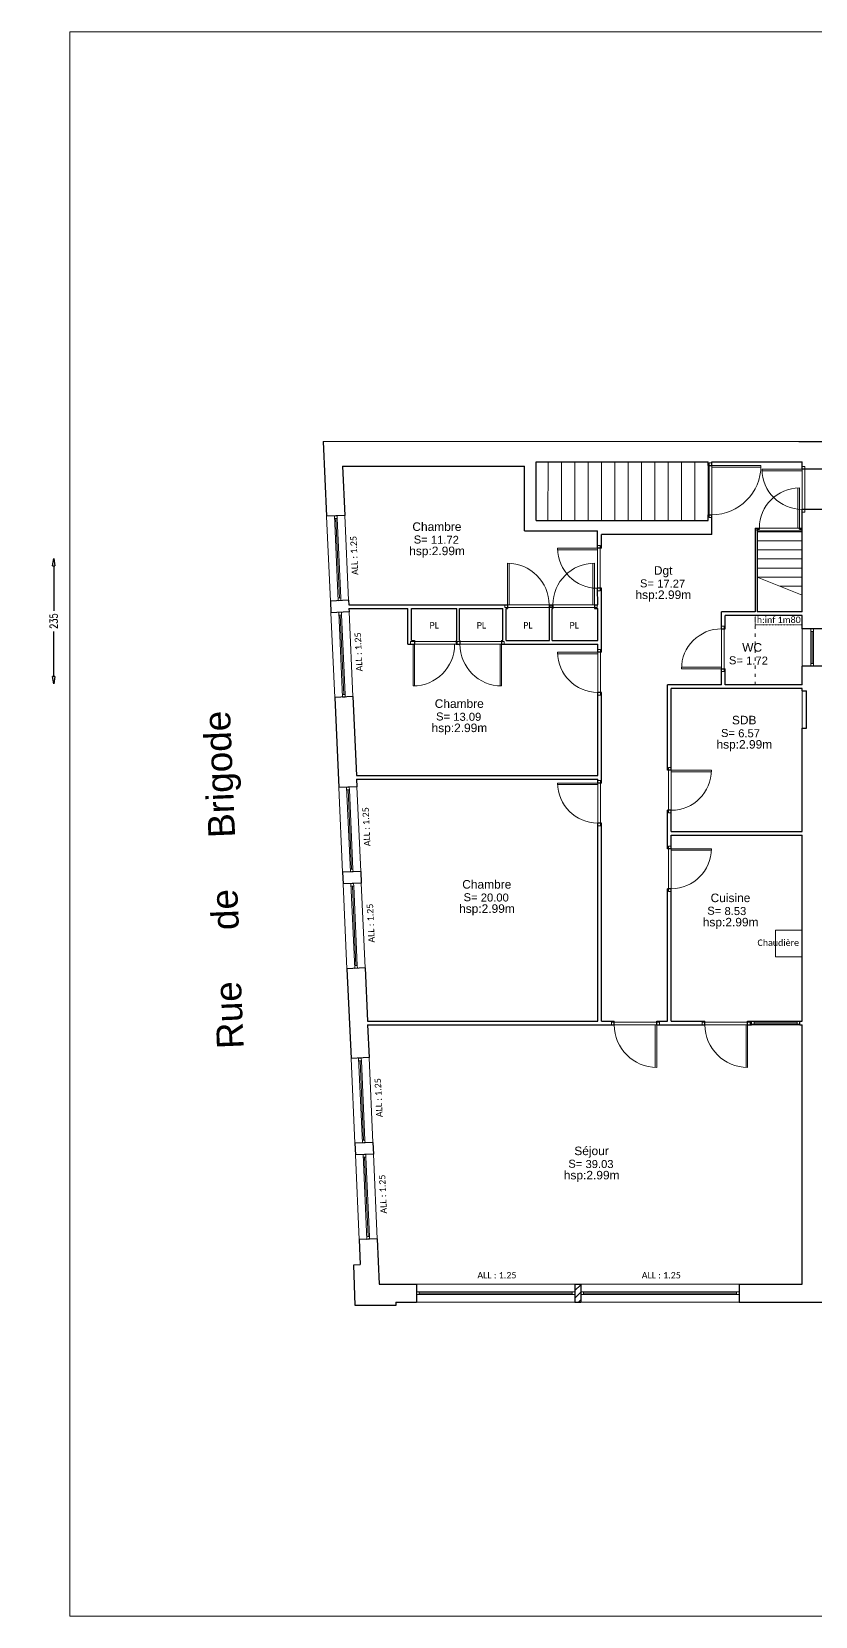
# Model space of a CAD drawing. Header units: millimetres. Extents: x -14819 to 43195, y -10328 to 20814.
# Drawn here: x 0 to 1468, y 4294 to 7264 of the extents above; entities that cross this region are included whole.
import ezdxf
from ezdxf.enums import TextEntityAlignment as Align

# ---------------------------------------------------------------- set-up
doc = ezdxf.new("R2010")
doc.units = ezdxf.units.MM
doc.header["$PDMODE"] = 3
for name, pattern in [('ACAD_ISO03W100', [30, 12, -18]), ('Chemin', [0.5, 0.3, -0.2]), ('Cotation', [0.2, 0.1, -0.1])]:
    doc.linetypes.add(name, pattern=pattern)
for name, color, linetype, lineweight in [('05 - Menuiserie', 150, 'Continuous', 5), ('41 - Côtes Intérieures', 71, 'Continuous', 9), ('_cadre100', 7, 'Continuous', 15), ('_Texte', 7, 'Continuous', 15), ('Escalier', 8, 'Continuous', 18), ('Etiq_Affectation', 7, 'Continuous', 0), ('Etiq_Num_appart', 7, 'Continuous', 0), ('Etiq_Surface', 7, 'Continuous', 0), ('Etiq_Typologie', 7, 'Continuous', 0), ('Etiquette', 7, 'Continuous', 13), ('hauteur inf1.8m', 11, 'Continuous', 0), ('Menuiserie', 250, 'Continuous', 9), ('Menuiserie_cps', 7, 'Continuous', 15), ('MG_gaz', 40, 'Continuous', 13), ('MR_topo', 7, 'Continuous', 5), ('Mur_coupe', 7, 'Continuous', 25), ('Mur_projeté', 8, 'ACAD_ISO03W100', 18), ('Mur_vu', 8, 'Continuous', 18)]:
    doc.layers.add(name, color=color, linetype=linetype, lineweight=lineweight)
doc.layers.add('10 - Hachures', color=7, linetype='Continuous', lineweight=18, true_color=0x646464)
for name, color, linetype, lineweight, plot in [('_mur_fantome', 2, 'Continuous', 0, False), ('Etiq_Adresse', 7, 'Continuous', 0, False), ('Etiq_Mesure_ou_non', 7, 'Continuous', 0, False), ('Menuiserie_seuil', 8, 'Continuous', 9, False)]:
    doc.layers.add(name, color=color, linetype=linetype, lineweight=lineweight, plot=plot)
doc.styles.add('Arial 1.0', font='arial.ttf', dxfattribs={"width": 0.99, "height": 0.2})
doc.styles.add('CR_Cot', font='simplex.shx', dxfattribs={"width": 0.8})
doc.styles.add('Legend', font='calibri.ttf')
doc.styles.get("Standard").update_dxf_attribs({"font": 'arial.ttf'})
doc.dimstyles.get("Standard").update_dxf_attribs({"dimtxt": 14, "dimasz": 14, "dimexe": 0.18, "dimexo": 0.0625, "dimgap": 5, "dimtad": 0, "dimtoh": 1, "dimdec": 0, "dimzin": 0, "dimdsep": 46, "dimtxsty": 'CR_Cot', "dimblk": 'CLOSEDBLANK', "dimcen": 0, "dimse1": 1, "dimse2": 1, "dimadec": 0, "dimazin": 0, "dimtfac": 1, "dimtdec": 0, "dimtofl": 0, "dimtmove": 0, "dimatfit": 3, "dimfxl": 1, "dimtolj": 1, "dimtzin": 0, "dimarcsym": 0})

# ---------------------------------------------------------------- blocks, each defined once
blk = doc.blocks.new('Fenetre_297')
blk.add_lwpolyline([(0.05, 0.05), (0.05, 0), (0, 0), (0, 0.05), (2.97, 0.05), (2.97, 0), (2.92, 0), (2.92, 0.05), (2.92, 0.025), (0.05, 0.025), (0.05, 0), (2.92, 0)])
blk = doc.blocks.new('Fenetre_159')
blk.add_lwpolyline([(0.05, 0.05), (0.05, 0), (0, 0), (0, 0.05), (1.59, 0.05), (1.59, 0), (1.54, 0), (1.54, 0.05), (1.54, 0.025), (0.05, 0.025), (0.05, 0), (1.54, 0)])
blk = doc.blocks.new('Porte_Simple_Droite_75')
at = {"layer": 'Menuiserie_cps', "color": 1, "lineweight": 9}
for points in [[(0, 0), (0, 0.75)], [(0.03, 0.75), (0.03, 0), (0, 0)]]:
    blk.add_lwpolyline(points, dxfattribs=at)
at = {"layer": 'Menuiserie_cps', "lineweight": 9}
blk.add_arc((0, 0), 0.75, 0, 90, dxfattribs=at)
at = {"layer": 'Menuiserie_seuil'}
blk.add_lwpolyline([(-0.05, 0), (0.8, 0), (0.8, -0.05), (-0.05, -0.05)], close=True, dxfattribs=at)
blk = doc.blocks.new('Fenetre_70')
blk.add_lwpolyline([(0.05, 0.05), (0.05, 0), (0, 0), (0, 0.05), (0.7, 0.05), (0.7, 0), (0.65, 0), (0.65, 0.05), (0.65, 0.025), (0.05, 0.025), (0.05, 0), (0.65, 0)])
blk = doc.blocks.new('Etiquette_Copro')
at = {"layer": 'Etiq_Adresse'}
blk.add_attdef('ADRESSE', text='', height=0.16, rotation=0.0292, dxfattribs=at).set_placement((0.047, -0.725), align=Align.CENTER)
at = {"layer": 'Etiq_Affectation'}
blk.add_attdef('AFFECTATION', text='', height=0.16, rotation=0.0292, dxfattribs=at).set_placement((0.044, -0.07), align=Align.CENTER)
at = {"layer": 'Etiq_Mesure_ou_non'}
blk.add_attdef('MESURE', text='', height=0.16, rotation=0.0292, dxfattribs=at).set_placement((0.043, 0.616), align=Align.CENTER)
at = {"layer": 'Etiq_Num_appart'}
blk.add_attdef('NUMERO_APPARTEMENT', text='', height=0.16, rotation=0.0292, dxfattribs=at).set_placement((0.047, -0.525), align=Align.CENTER)
at = {"layer": 'Etiq_Surface'}
blk.add_text('S=', height=0.15, rotation=0.0292, dxfattribs=at).set_placement((-0.391, -0.307))
blk.add_attdef('SURFACE', text='', height=0.15, rotation=0.0292, dxfattribs=at).set_placement((-0.068, -0.358), align=Align.BOTTOM_LEFT)
at = {"layer": 'Etiq_Typologie'}
blk.add_attdef('TYPOLOGIE', text='', height=0.16, rotation=0.0292, dxfattribs=at).set_placement((0.047, -0.925), align=Align.CENTER)
blk = doc.blocks.new('Porte_Simple_Droite_78')
at = {"layer": 'Menuiserie_cps', "color": 1, "lineweight": 9}
for points in [[(0, 0), (0, 0.78)], [(0.03, 0.78), (0.03, 0), (0, 0)]]:
    blk.add_lwpolyline(points, dxfattribs=at)
at = {"layer": 'Menuiserie_cps', "lineweight": 9}
blk.add_arc((0, 0), 0.78, 0, 90, dxfattribs=at)
at = {"layer": 'Menuiserie_seuil'}
blk.add_lwpolyline([(-0.05, 0), (0.83, 0), (0.83, -0.05), (-0.05, -0.05)], close=True, dxfattribs=at)
blk = doc.blocks.new('Porte_Simple_Droite_92')
at = {"layer": 'Menuiserie_cps', "color": 1, "lineweight": 9}
for points in [[(0, 0), (0, 0.92)], [(0.03, 0.92), (0.03, 0), (0, 0)]]:
    blk.add_lwpolyline(points, dxfattribs=at)
at = {"layer": 'Menuiserie_cps', "lineweight": 9}
blk.add_arc((0, 0), 0.92, 0, 90, dxfattribs=at)
at = {"layer": 'Menuiserie_seuil'}
blk.add_lwpolyline([(-0.05, 0), (0.97, 0), (0.97, -0.05), (-0.05, -0.05)], close=True, dxfattribs=at)
blk = doc.blocks.new('Fenetre_91')
blk.add_lwpolyline([(0.05, 0.05), (0.05, 0), (0, 0), (0, 0.05), (0.91, 0.05), (0.91, 0), (0.86, 0), (0.86, 0.05), (0.86, 0.025), (0.05, 0.025), (0.05, 0), (0.86, 0)])
blk = doc.blocks.new('Porte_Simple_Droite_80')
at = {"layer": 'Menuiserie_cps', "color": 1, "lineweight": 9}
for points in [[(0, 0), (0, 0.8)], [(0.03, 0.8), (0.03, 0), (0, 0)]]:
    blk.add_lwpolyline(points, dxfattribs=at)
at = {"layer": 'Menuiserie_cps', "lineweight": 9}
blk.add_arc((0, 0), 0.8, 0, 90, dxfattribs=at)
at = {"layer": 'Menuiserie_seuil'}
blk.add_lwpolyline([(-0.05, 0), (0.85, 0), (0.85, -0.05), (-0.05, -0.05)], close=True, dxfattribs=at)
blk = doc.blocks.new('_ClosedBlank')
at = {"color": 0, "linetype": 'ByBlock', "lineweight": -2}
for p, q in [((-1, 0.17), (0, 0)), ((-1, 0.17), (-1, -0.17)), ((0, 0), (-1, -0.17))]:
    blk.add_line(p, q, dxfattribs=at)
blk = doc.blocks.new('*D733')
at = {"layer": '41 - Côtes Intérieures', "color": 0, "lineweight": -2, "transparency": 16777216}
for p, q in [((41.2, 6262.8), (41.2, 6178.7)), ((41.2, 6055.8), (41.2, 6139.9))]:
    blk.add_line(p, q, dxfattribs=at)
at = {"layer": 'Defpoints', "color": 0, "transparency": 16777216}
for p in [(41.2, 6276.8), (7705.4, 6276.8), (0, 6041.8)]:
    blk.add_point(p, dxfattribs=at)
at = {"layer": '41 - Côtes Intérieures', "color": 0, "lineweight": -2, "transparency": 16777216, "xscale": 14, "yscale": 14, "zscale": 14}
for p, rotation in [((41.2, 6276.8), 90), ((41.2, 6041.8), 270)]:
    blk.add_blockref('_ClosedBlank', p, dxfattribs=dict(at, rotation=rotation))
at = {"layer": '41 - Côtes Intérieures', "color": 0, "transparency": 16777216, "insert": (41.2, 6159.3), "char_height": 14, "attachment_point": 5, "rotation": 90, "style": 'CR_Cot'}
blk.add_mtext('\\A1;235', dxfattribs=at)

msp = doc.modelspace()

# ---------------------------------------------------------------- hatches: boundary and pattern name
at = {"layer": '10 - Hachures'}
h = msp.add_hatch(dxfattribs=at)
h.set_pattern_fill('_USER', color=256, scale=10, angle=45, pattern_type=0)
h.set_pattern_definition([(45, (-30368.971, 161.545), (-7.0710678, 7.0710678), [])])
h.paths.add_polyline_path([(1028.75, 4916.84), (1017.75, 4916.84), (1017.75, 4882.84), (1028.75, 4882.84)], flags=17)

# ---------------------------------------------------------------- linework, layer by layer
at = {"layer": '_cadre100', "flags": 128}
msp.add_lwpolyline([(71.5, 4294.08), (4271.5, 4294.08), (4271.5, 7264.08), (71.5, 7264.08)], close=True, dxfattribs=at)
at = {"layer": '_mur_fantome', "flags": 128}
msp.add_lwpolyline([(546.27, 6495.84), (1437.44, 6495.84)], dxfattribs=at)
at = {"layer": 'Escalier', "flags": 128}
for points in [[(967.44, 6458.05), (967.36, 6348.06)], [(992.44, 6458.03), (992.36, 6348.04)], [(1017.44, 6458.02), (1017.36, 6348.02)], [(1042.44, 6458), (1042.36, 6348)], [(1067.44, 6457.98), (1067.36, 6347.99)], [(1092.44, 6457.96), (1092.36, 6347.97)], [(1117.44, 6457.95), (1117.36, 6347.95)], [(1142.44, 6457.93), (1142.36, 6347.93)], [(1167.44, 6457.91), (1167.36, 6347.92)], [(1192.44, 6457.89), (1192.36, 6347.9)], [(1217.44, 6457.88), (1217.36, 6347.88)], [(1242.44, 6457.86), (1242.36, 6347.86)], [(1267.44, 6457.84), (1267.36, 6347.85)], [(1359.44, 6326.84), (1443.44, 6326.84)], [(1359.44, 6309.84), (1443.44, 6309.84)], [(1359.44, 6292.84), (1443.44, 6292.84)], [(1359.44, 6275.84), (1443.44, 6275.84)], [(1359.44, 6258.84), (1443.44, 6258.84)], [(1359.44, 6241.84), (1443.44, 6241.84)], [(1359.44, 6241.84), (1443.44, 6207.84)], [(1401.44, 6224.84), (1443.44, 6224.84)]]:
    msp.add_lwpolyline(points, dxfattribs=at)
for points in [[(945.44, 6402.96, 0, 0, 0), (1242.4, 6402.75, 20, 0, 0), (1267.4, 6402.73, 0, 0, 0)], [(1401.44, 6326.84, 0, 0, 0), (1401.44, 6241.84, 20, 0, 0), (1401.44, 6224.84, 0, 0, 0)]]:
    msp.add_lwpolyline(points, format="xyseb", dxfattribs=at)
at = {"layer": 'hauteur inf1.8m', "linetype": 'Cotation', "ltscale": 4, "flags": 128}
for points in [[(1355.44, 6152.51), (1355.44, 6169.84)], [(1355.44, 6152.51), (1443.44, 6152.51)]]:
    msp.add_lwpolyline(points, dxfattribs=at)
at = {"layer": 'MG_gaz', "flags": 128}
for points in [[(1393.44, 5579.84), (1443.44, 5579.84)], [(1393.44, 5529.84), (1393.44, 5579.84)], [(1393.44, 5529.84), (1443.44, 5529.84)]]:
    msp.add_lwpolyline(points, dxfattribs=at)
at = {"layer": 'Mur_coupe'}
msp.add_line((1437.44, 6495.84), (1827.44, 6495.84), dxfattribs=at)
at = {"layer": 'Mur_coupe', "flags": 128}
for points, elevation in [([(546.27, 6495.84), (552.57, 6355.84)], -195), ([(582.36, 6449.84), (586.52, 6357.4)], -195), ([(586.52, 6357.4), (552.57, 6355.84)], -10.3), ([(593.66, 6198.54), (559.71, 6196.97)], -10.3), ([(559.71, 6196.97), (560.7, 6174.99)], -195), ([(593.66, 6198.54), (594.05, 6189.84)], -195), ([(594.37, 6182.84), (594.65, 6176.56)], -195), ([(594.65, 6176.56), (560.7, 6174.99)], -10.3), ([(601.79, 6017.82), (567.83, 6016.25)], -10.3), ([(567.83, 6016.25), (575.42, 5847.48)], -195), ([(601.79, 6017.82), (608.44, 5869.84)], -195), ([(608.76, 5862.84), (609.38, 5849.04)], -195), ([(609.38, 5849.04), (575.42, 5847.48)], 11.11), ([(616.52, 5690.18), (582.57, 5688.61)], 11.11), ([(582.57, 5688.61), (583.55, 5666.63)], -195), ([(616.52, 5690.18), (617.51, 5668.2)], -195), ([(617.51, 5668.2), (583.55, 5666.63)], 11.11), ([(624.65, 5509.46), (590.69, 5507.9)], 11.11), ([(590.69, 5507.9), (598.26, 5339.59)], -195), ([(624.65, 5509.46), (629.13, 5409.84)], -195), ([(629.44, 5402.84), (632.22, 5341.16)], -195), ([(605.4, 5180.72), (606.39, 5158.75)], -195), ([(639.36, 5182.29), (640.35, 5160.31)], -195), ([(613.53, 5000.01), (615.63, 4953.23)], -195), ([(647.49, 5001.58), (651.3, 4916.84)], -195)]:
    msp.add_lwpolyline(points, dxfattribs=dict(at, elevation=elevation))
for points in [[(582.36, 6449.84), (923.45, 6449.84)], [(923.52, 6328.84), (923.45, 6449.84)], [(945.44, 6457.84), (1267.44, 6457.84)], [(945.44, 6348.07), (945.44, 6457.84)], [(1267.44, 6450.84), (1267.44, 6457.84)], [(1267.44, 6450.84), (1274.44, 6450.84)], [(1274.44, 6457.84), (1443.44, 6457.84)], [(1274.44, 6450.84), (1274.44, 6457.84)], [(1443.44, 6443.84), (1443.44, 6457.84)], [(1481.44, 6443.84), (1443.44, 6443.84)], [(1267.41, 6347.85), (1267.44, 6358.84)], [(1267.44, 6358.84), (1274.44, 6358.84)], [(1274.35, 6321.84), (1274.44, 6358.84)], [(1481.44, 6368.84), (1443.44, 6368.84)], [(1443.44, 6333.84), (1443.44, 6368.84)], [(923.52, 6328.84), (1060.36, 6328.84)], [(945.44, 6348.07), (1267.41, 6347.85)], [(1060.35, 6295.84), (1060.36, 6328.84)], [(1274.41, 6347.84), (1274.44, 6347.84)], [(1355.44, 6333.84), (1363.44, 6333.84)], [(1355.44, 6333.84), (1355.44, 6176.84)], [(1359.44, 6331.84), (1363.44, 6331.84)], [(1359.44, 6331.84), (1359.44, 6176.84)], [(1363.44, 6331.84), (1363.44, 6333.84)], [(1438.44, 6333.84), (1443.44, 6333.84)], [(1438.44, 6331.84), (1438.44, 6333.84)], [(1438.44, 6331.84), (1443.44, 6331.84)], [(1443.44, 6176.84), (1443.44, 6331.84)], [(1067.35, 6295.84), (1067.35, 6321.84)], [(1274.35, 6321.84), (1067.35, 6321.84)], [(1067.35, 6295.84), (1060.35, 6295.84)], [(1060.44, 6189.84), (1060.35, 6220.84)], [(1067.35, 6220.84), (1060.35, 6220.84)], [(1067.44, 6100.84), (1067.35, 6220.84)], [(594.05, 6189.84), (891.44, 6189.84)], [(594.37, 6182.84), (704.44, 6182.84)], [(704.44, 6115.84), (704.44, 6182.84)], [(711.44, 6182.84), (796.44, 6182.84)], [(711.44, 6122.84), (711.44, 6182.84)], [(796.44, 6122.84), (796.44, 6182.84)], [(801.44, 6182.84), (882.94, 6182.84)], [(801.44, 6122.84), (801.44, 6182.84)], [(882.94, 6122.84), (882.94, 6182.84)], [(888.94, 6182.84), (891.44, 6182.84)], [(888.94, 6122.84), (888.94, 6182.84)], [(891.44, 6189.84), (891.44, 6182.84)], [(969.44, 6189.84), (976.44, 6189.84)], [(969.44, 6189.84), (969.44, 6182.84)], [(969.44, 6182.84), (970.44, 6182.84)], [(970.44, 6122.84), (970.44, 6182.84)], [(975.44, 6182.84), (976.44, 6182.84)], [(975.44, 6122.84), (975.44, 6182.84)], [(976.44, 6189.84), (976.44, 6182.84)], [(1054.44, 6189.84), (1060.44, 6189.84)], [(1054.44, 6189.84), (1054.44, 6182.84)], [(1054.44, 6182.84), (1060.44, 6182.84)], [(1060.44, 6122.84), (1060.44, 6182.84)], [(1355.44, 6176.84), (1292.44, 6176.84)], [(1292.44, 6144.84), (1292.44, 6176.84)], [(1443.44, 6169.84), (1299.44, 6169.84)], [(1299.44, 6144.84), (1299.44, 6169.84)], [(1443.44, 6176.84), (1359.44, 6176.84)], [(1443.44, 6144.97), (1443.44, 6169.84)], [(711.44, 6122.84), (717.44, 6122.84)], [(717.44, 6122.84), (717.44, 6115.84)], [(795.44, 6122.84), (796.44, 6122.84)], [(795.44, 6122.84), (795.44, 6115.84)], [(801.44, 6122.84), (802.44, 6122.84)], [(802.44, 6122.84), (802.44, 6115.84)], [(880.44, 6122.84), (882.94, 6122.84)], [(880.44, 6122.84), (880.44, 6115.84)], [(888.94, 6122.84), (970.44, 6122.84)], [(975.44, 6122.84), (1060.44, 6122.84)], [(1292.44, 6144.84), (1299.44, 6144.84)], [(1481.44, 6144.97), (1443.44, 6144.97)], [(704.44, 6115.84), (717.44, 6115.84)], [(795.44, 6115.84), (802.44, 6115.84)], [(880.44, 6115.84), (1060.44, 6115.84)], [(1060.44, 6100.84), (1060.44, 6115.84)], [(1067.44, 6100.84), (1060.44, 6100.84)], [(1292.44, 6069.84), (1299.44, 6069.84)], [(1292.44, 6039.84), (1292.44, 6069.84)], [(1299.44, 6039.84), (1299.44, 6069.84)], [(1481.44, 6074.97), (1443.44, 6074.97)], [(1443.44, 6039.84), (1443.44, 6074.97)], [(1292.44, 6039.84), (1191.44, 6039.84)], [(1191.44, 5879.84), (1191.44, 6039.84)], [(1443.44, 6032.84), (1198.44, 6032.84)], [(1198.44, 5879.84), (1198.44, 6032.84)], [(1443.44, 6039.84), (1299.44, 6039.84)], [(1443.44, 6028.84), (1443.44, 6032.84)], [(1067.44, 6025.84), (1060.44, 6025.84)], [(1060.44, 5869.84), (1060.44, 6025.84)], [(1067.44, 5855.84), (1067.44, 6025.84)], [(1443.44, 6028.84), (1451.44, 6028.84)], [(1451.44, 5958.84), (1451.44, 6028.84)], [(1443.44, 5764.84), (1443.44, 5958.84)], [(1443.44, 5958.84), (1451.44, 5958.84)], [(608.44, 5869.84), (1060.44, 5869.84)], [(608.76, 5862.84), (1060.44, 5862.84)], [(1060.44, 5855.84), (1060.44, 5862.84)], [(1067.44, 5855.84), (1060.44, 5855.84)], [(1198.44, 5879.84), (1191.44, 5879.84)], [(1198.44, 5804.84), (1191.44, 5804.84)], [(1191.44, 5732.84), (1191.44, 5804.84)], [(1198.44, 5764.84), (1198.44, 5804.84)], [(1067.44, 5780.84), (1060.44, 5780.84)], [(1060.44, 5409.84), (1060.44, 5780.84)], [(1067.44, 5409.84), (1067.44, 5780.84)], [(1198.44, 5764.84), (1443.44, 5764.84)], [(1198.44, 5732.84), (1191.44, 5732.84)], [(1198.44, 5757.84), (1443.44, 5757.84)], [(1198.44, 5732.84), (1198.44, 5757.84)], [(1198.44, 5732.84), (1198.44, 5757.84)], [(1443.44, 5409.84), (1443.44, 5757.84)], [(1198.44, 5657.84), (1191.44, 5657.84)], [(1191.44, 5409.84), (1191.44, 5657.84)], [(1198.44, 5409.84), (1198.44, 5657.84)], [(629.13, 5409.84), (1060.44, 5409.84)], [(1067.44, 5409.84), (1091.44, 5409.84)], [(1091.44, 5402.84), (1091.44, 5409.84)], [(1171.44, 5409.84), (1191.44, 5409.84)], [(1171.44, 5402.84), (1171.44, 5409.84)], [(1198.44, 5409.84), (1261.44, 5409.84)], [(1261.44, 5402.84), (1261.44, 5409.84)], [(1341.44, 5409.84), (1348.44, 5409.84)], [(1341.44, 5402.84), (1341.44, 5409.84)], [(1348.44, 5402.84), (1348.44, 5409.84)], [(1439.44, 5409.84), (1443.44, 5409.84)], [(1439.44, 5402.84), (1439.44, 5409.84)], [(629.44, 5402.84), (1091.44, 5402.84)], [(1171.44, 5402.84), (1261.44, 5402.84)], [(1341.44, 5402.84), (1348.44, 5402.84)], [(1439.44, 5402.84), (1443.44, 5402.84)], [(1443.44, 4916.84), (1443.44, 5402.84)], [(632.22, 5341.16), (598.26, 5339.59)], [(639.36, 5182.29), (605.4, 5180.72)], [(640.35, 5160.31), (606.39, 5158.75)], [(647.49, 5001.58), (613.53, 5000.01)], [(682.55, 4882.84), (682.55, 4876.71), (605.91, 4876.71), (603.63, 4952.88), (615.62, 4953.44)], [(651.3, 4916.84), (720.75, 4916.84)], [(720.75, 4916.84), (720.75, 4882.84)], [(1017.75, 4916.84), (1028.75, 4916.84)], [(1017.75, 4916.84), (1017.75, 4882.84)], [(1028.75, 4916.84), (1028.75, 4882.84)], [(1325.75, 4916.84), (1443.44, 4916.84)], [(1325.75, 4916.84), (1325.75, 4882.84)], [(682.55, 4882.84), (720.75, 4882.84)], [(1017.75, 4882.84), (1028.75, 4882.84)], [(1325.75, 4882.84), (1483.09, 4882.84)]]:
    msp.add_lwpolyline(points, dxfattribs=at)
at = {"layer": 'Mur_projeté', "ltscale": 0.5, "flags": 128}
msp.add_lwpolyline([(1355.44, 6039.84), (1355.44, 6169.84)], dxfattribs=at)
at = {"layer": 'Mur_vu', "flags": 128}
for points, elevation in [([(593.66, 6198.54), (586.53, 6357.27)], -390), ([(559.71, 6196.97), (552.57, 6355.71)], -390), ([(567.83, 6016.25), (560.7, 6174.99)], -390), ([(601.79, 6017.82), (594.65, 6176.56)], -205.3), ([(582.57, 5688.61), (575.43, 5847.35)], -183.89), ([(616.52, 5690.18), (609.39, 5848.92)], -183.89), ([(590.69, 5507.9), (583.55, 5666.63)], -183.89), ([(624.65, 5509.46), (617.51, 5668.2)], -183.89), ([(605.4, 5180.72), (598.26, 5339.46)], -195), ([(639.36, 5182.29), (632.23, 5341.03)], -195)]:
    msp.add_lwpolyline(points, dxfattribs=dict(at, elevation=elevation))
for points in [[(1443.44, 6144.97), (1443.44, 6074.97)], [(1443.44, 5958.84), (1443.44, 6028.84)], [(1439.44, 5409.84), (1348.44, 5409.84)], [(1348.44, 5402.84), (1439.44, 5402.84)], [(613.53, 5000.01), (606.39, 5158.75)], [(647.49, 5001.58), (640.35, 5160.31)], [(1017.75, 4916.84), (720.75, 4916.84)], [(1325.75, 4916.84), (1028.75, 4916.84)], [(720.75, 4882.84), (1017.75, 4882.84)], [(1028.75, 4882.84), (1325.75, 4882.84)]]:
    msp.add_lwpolyline(points, dxfattribs=at)

# ---------------------------------------------------------------- block references
at = {"layer": '05 - Menuiserie', "xscale": 100, "yscale": 100, "zscale": 100}
for name, p, rotation in [('Porte_Simple_Droite_75', (1198.44, 5732.84), 270), ('Porte_Simple_Droite_80', (1171.44, 5402.84), 180), ('Porte_Simple_Droite_80', (1341.44, 5402.84), 180)]:
    msp.add_blockref(name, p, dxfattribs=dict(at, rotation=rotation))
msp.add_blockref('Fenetre_91', (1348.44, 5403.84), dxfattribs=at)
at = {"layer": 'Etiquette'}
ref = msp.add_blockref('Etiquette_Copro', (754.86, 6335.48), dxfattribs=dict(at, xscale=100, yscale=100, zscale=100))
ref.add_attrib('AFFECTATION', 'Chambre', dxfattribs={"layer": 'Etiq_Affectation', "height": 16, "rotation": 0.02922}).set_placement((759.22, 6328.44), align=Align.CENTER)
ref.add_attrib('SURFACE', '11.72', dxfattribs={"layer": 'Etiq_Surface', "height": 15, "rotation": 0.02922}).set_placement((748.02, 6299.69), align=Align.BOTTOM_LEFT)
ref.add_attrib('NUMERO_APPARTEMENT', 'hsp:2.99m', dxfattribs={"layer": 'Etiq_Num_appart', "height": 16, "rotation": 0.02922}).set_placement((759.52, 6282.97), align=Align.CENTER)
ref = msp.add_blockref('Etiquette_Copro', (1178.77, 6253.35), dxfattribs=dict(at, xscale=100, yscale=100, zscale=100))
ref.add_attrib('AFFECTATION', 'Dgt', dxfattribs={"layer": 'Etiq_Affectation', "height": 16, "rotation": 0.02922}).set_placement((1183.13, 6246.3), align=Align.CENTER)
ref.add_attrib('SURFACE', '17.27', dxfattribs={"layer": 'Etiq_Surface', "height": 15, "rotation": 0.02922}).set_placement((1171.94, 6217.55), align=Align.BOTTOM_LEFT)
ref.add_attrib('NUMERO_APPARTEMENT', 'hsp:2.99m', dxfattribs={"layer": 'Etiq_Num_appart', "height": 16, "rotation": 0.02922}).set_placement((1183.43, 6200.83), align=Align.CENTER)
ref = msp.add_blockref('Etiquette_Copro', (1345.48, 6109.1), dxfattribs=dict(at, xscale=100, yscale=100, zscale=100))
ref.add_attrib('AFFECTATION', 'WC', dxfattribs={"layer": 'Etiq_Affectation', "height": 16, "rotation": 0.02922}).set_placement((1349.85, 6102.05), align=Align.CENTER)
ref.add_attrib('SURFACE', '1.72', dxfattribs={"layer": 'Etiq_Surface', "height": 15, "rotation": 0.02922}).set_placement((1338.65, 6073.3), align=Align.BOTTOM_LEFT)
ref = msp.add_blockref('Etiquette_Copro', (796.75, 6003.82), dxfattribs=dict(at, xscale=100, yscale=100, zscale=100))
ref.add_attrib('AFFECTATION', 'Chambre', dxfattribs={"layer": 'Etiq_Affectation', "height": 16, "rotation": 0.02922}).set_placement((801.11, 5996.77), align=Align.CENTER)
ref.add_attrib('SURFACE', '13.09', dxfattribs={"layer": 'Etiq_Surface', "height": 15, "rotation": 0.02922}).set_placement((789.92, 5968.02), align=Align.BOTTOM_LEFT)
ref.add_attrib('NUMERO_APPARTEMENT', 'hsp:2.99m', dxfattribs={"layer": 'Etiq_Num_appart', "height": 16, "rotation": 0.02922}).set_placement((801.41, 5951.3), align=Align.CENTER)
ref = msp.add_blockref('Etiquette_Copro', (1330.56, 5972.91), dxfattribs=dict(at, xscale=100, yscale=100, zscale=100))
ref.add_attrib('AFFECTATION', 'SDB', dxfattribs={"layer": 'Etiq_Affectation', "height": 16, "rotation": 0.02922}).set_placement((1334.92, 5965.86), align=Align.CENTER)
ref.add_attrib('SURFACE', '6.57', dxfattribs={"layer": 'Etiq_Surface', "height": 15, "rotation": 0.02922}).set_placement((1323.73, 5937.11), align=Align.BOTTOM_LEFT)
ref.add_attrib('NUMERO_APPARTEMENT', 'hsp:2.99m', dxfattribs={"layer": 'Etiq_Num_appart', "height": 16, "rotation": 0.02922}).set_placement((1335.22, 5920.39), align=Align.CENTER)
ref = msp.add_blockref('Etiquette_Copro', (848.31, 5665.04), dxfattribs=dict(at, xscale=100, yscale=100, zscale=100))
ref.add_attrib('AFFECTATION', 'Chambre', dxfattribs={"layer": 'Etiq_Affectation', "height": 16, "rotation": 0.02922}).set_placement((852.67, 5658), align=Align.CENTER)
ref.add_attrib('SURFACE', '20.00', dxfattribs={"layer": 'Etiq_Surface', "height": 15, "rotation": 0.02922}).set_placement((841.48, 5629.25), align=Align.BOTTOM_LEFT)
ref.add_attrib('NUMERO_APPARTEMENT', 'hsp:2.99m', dxfattribs={"layer": 'Etiq_Num_appart', "height": 16, "rotation": 0.02922}).set_placement((852.97, 5612.53), align=Align.CENTER)
ref = msp.add_blockref('Etiquette_Copro', (1304.93, 5639.69), dxfattribs=dict(at, xscale=100, yscale=100, zscale=100))
ref.add_attrib('AFFECTATION', 'Cuisine', dxfattribs={"layer": 'Etiq_Affectation', "height": 16, "rotation": 0.02922}).set_placement((1309.29, 5632.65), align=Align.CENTER)
ref.add_attrib('SURFACE', '8.53', dxfattribs={"layer": 'Etiq_Surface', "height": 15, "rotation": 0.02922}).set_placement((1298.09, 5603.9), align=Align.BOTTOM_LEFT)
ref.add_attrib('NUMERO_APPARTEMENT', 'hsp:2.99m', dxfattribs={"layer": 'Etiq_Num_appart', "height": 16, "rotation": 0.02922}).set_placement((1309.59, 5587.18), align=Align.CENTER)
ref = msp.add_blockref('Etiquette_Copro', (1044.55, 5165.5), dxfattribs=dict(at, xscale=100, yscale=100, zscale=100))
ref.add_attrib('AFFECTATION', 'Séjour', dxfattribs={"layer": 'Etiq_Affectation', "height": 16, "rotation": 0.02922}).set_placement((1048.92, 5158.45), align=Align.CENTER)
ref.add_attrib('SURFACE', '39.03', dxfattribs={"layer": 'Etiq_Surface', "height": 15, "rotation": 0.02922}).set_placement((1037.72, 5129.71), align=Align.BOTTOM_LEFT)
ref.add_attrib('NUMERO_APPARTEMENT', 'hsp:2.99m', dxfattribs={"layer": 'Etiq_Num_appart', "height": 16, "rotation": 0.02922}).set_placement((1049.21, 5112.98), align=Align.CENTER)
at = {"layer": 'Menuiserie', "yscale": 100, "zscale": 100}
for name, p, xscale, rotation in [('Porte_Simple_Droite_92', (1274.44, 6450.84), 100, 270), ('Porte_Simple_Droite_75', (1443.44, 6443.84), -100, 90), ('Fenetre_159', (579.19, 6197.75, -10.3), 100, 92.57456286843002), ('Porte_Simple_Droite_75', (1060.35, 6295.84), -100, 90), ('Fenetre_159', (587.31, 6017.04, -10.3), 100, 92.57456286843002), ('Porte_Simple_Droite_75', (1292.44, 6069.84), 100, 90.00000000000001), ('Porte_Simple_Droite_78', (714.44, 6115.84), -100, 180), ('Porte_Simple_Droite_78', (880.44, 6115.84), 100, 180), ('Fenetre_70', (1464.94, 6074.97), 100, 90), ('Porte_Simple_Droite_75', (1060.44, 6100.84), -100, 90), ('Porte_Simple_Droite_75', (1198.44, 5879.84), 100, 270), ('Porte_Simple_Droite_75', (1060.44, 5855.84), -100, 90), ('Fenetre_159', (602.05, 5689.39, 11.11), 100, 92.57456286843002), ('Porte_Simple_Droite_75', (1198.44, 5732.84), 100, 270), ('Fenetre_159', (610.17, 5508.68, 11.11), 100, 92.57456286843002), ('Fenetre_159', (624.67, 5181.5), 100, 92.57456286843002), ('Fenetre_159', (633.01, 5000.79), 100, 92.57456286843002)]:
    msp.add_blockref(name, p, dxfattribs=dict(at, xscale=xscale, rotation=rotation))
for name, p, xscale in [('Porte_Simple_Droite_75', (1438.44, 6333.84), -100), ('Porte_Simple_Droite_78', (891.44, 6189.84), 100), ('Porte_Simple_Droite_78', (1054.44, 6189.84), -100), ('Fenetre_297', (720.75, 4897.34), 100), ('Fenetre_297', (1028.75, 4897.34), 100)]:
    msp.add_blockref(name, p, dxfattribs=dict(at, xscale=xscale))

# ---------------------------------------------------------------- texts
at = {"layer": '_Texte', "linetype": 'Chemin', "ltscale": 0.1, "style": 'Legend'}
for p in [(745.34, 6145.48), (833.84, 6145.48), (920.99, 6145.48), (1007.69, 6145.48)]:
    msp.add_text('PL', height=12, dxfattribs=at).set_placement(p)
at = {"layer": 'hauteur inf1.8m', "linetype": 'Chemin', "ltscale": 0.1, "style": 'Legend'}
msp.add_text('h:inf 1m80', height=12, rotation=360, dxfattribs=at).set_placement((1358.6, 6155.79))
at = {"layer": 'Menuiserie_cps', "linetype": 'Chemin', "ltscale": 0.1, "style": 'Legend'}
for p in [(611.79, 6246.02, -390), (619.92, 6065.31, -205.3), (634.65, 5737.67, -183.89), (642.78, 5556.95, -183.89), (657.49, 5229.78, -195), (665.62, 5049.06)]:
    msp.add_text('ALL : 1.25', height=12, rotation=92.57495, dxfattribs=at).set_placement(p)
for p in [(835.03, 4927.35), (1143.03, 4927.35)]:
    msp.add_text('ALL : 1.25', height=12, dxfattribs=at).set_placement(p)
at = {"layer": 'MG_gaz', "style": 'Legend'}
msp.add_text('Chaudière', height=12, dxfattribs=at).set_placement((1359.87, 5550.61))
at = {"layer": 'MR_topo', "insert": (347.32, 5356.4, 2291.54), "char_height": 50, "attachment_point": 1, "rotation": 92.32235, "style": 'Arial 1.0'}
msp.add_mtext_dynamic_manual_height_columns('Rue     de     Brigode', width=1566.6005, gutter_width=19369.12, heights=[0], dxfattribs=at)

# ---------------------------------------------------------------- dimensions: what is measured, and where the dimension line sits
at = {"layer": '41 - Côtes Intérieures'}
dim = msp.add_linear_dim(base=(41.19, 6276.84), p1=(0, 6041.84), p2=(7705.44, 6276.84), angle=90, dimstyle='Standard', dxfattribs=at)
dim.commit()
dim.dimension.update_dxf_attribs({"geometry": '*D733', "text_midpoint": (41.19, 6159.34)})

doc.saveas('drawing.dxf')
